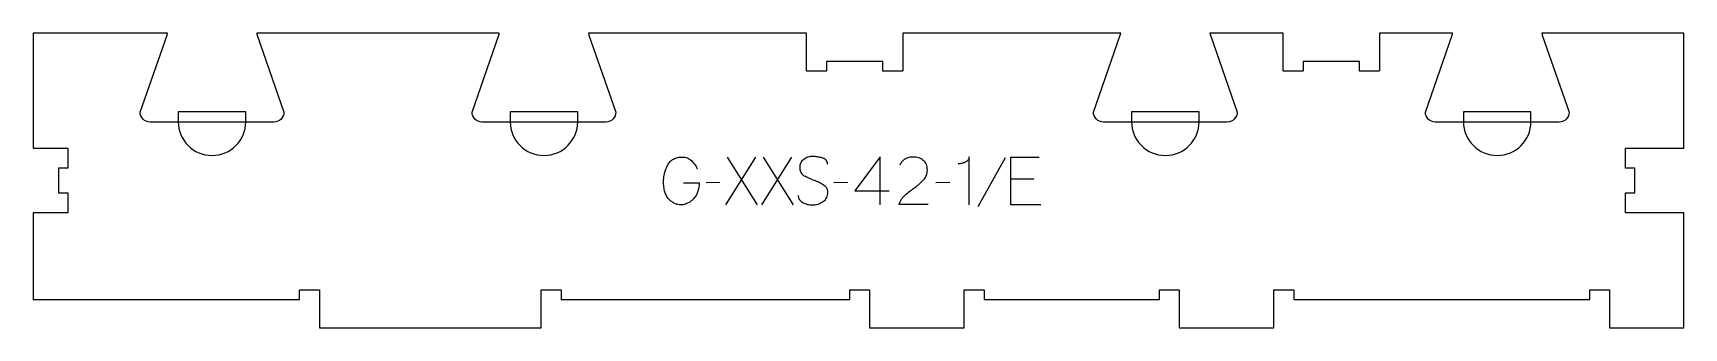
# Model space of a CAD drawing. Extents: x 0 to 1039, y 0 to 186.
import ezdxf

# ---------------------------------------------------------------- set-up
doc = ezdxf.new("R2010")
doc.units = 0
for name, color, linetype in [('1_ANYTOOL_1MMDEEP_LABELS_S', 2, 'CONTINUOUS'), ('4_ANYTOOL_CUTTHROUGH_OUTSI', 5, 'CONTINUOUS'), ('5_ANYTOOL_HALF_MILL_9MM_IN', 3, 'CONTINUOUS')]:
    doc.layers.add(name, color=color, linetype=linetype)

msp = doc.modelspace()

# ---------------------------------------------------------------- linework, layer by layer
at = {"layer": '1_ANYTOOL_1MMDEEP_LABELS_S'}
for p, q in [((454.712151, 107.522767), (435.812151, 77.522767)), ((455.955008, 77.522767), (437.012151, 107.522767)), ((477.426437, 107.522767), (458.526437, 77.522767)), ((478.669294, 77.522767), (459.726437, 107.522767)), ((611.912151, 107.051338), (594.726437, 76.27991)), ((629.997865, 93.594196), (615.340722, 93.594196)), ((432.38358, 91.408481), (423.597865, 91.322767)), ((512.869294, 91.408481), (504.08358, 91.322767)), ((517.155008, 86.17991), (538.926437, 86.17991)), ((577.069294, 91.408481), (568.28358, 91.322767))]:
    msp.add_line(p, q, dxfattribs=at)
for points in [[(409.497865, 91.322767), (419.269294, 91.27991, -0.031732), (419.001183, 88.272508, -0.048764), (418.256794, 85.35491, -0.050291), (417.147081, 83.044402, -0.060119), (415.562151, 81.037053, -0.036578), (413.830131, 79.550636, -0.050793), (411.87108, 78.390624, -0.051881), (409.918063, 77.72288, -0.053919), (407.869294, 77.47991, -0.055881), (405.834146, 77.686854, -0.055271), (403.894294, 78.337053, -0.05403), (401.968318, 79.496246, -0.038531), (400.28358, 80.994196, -0.067281), (398.735866, 83.10521, -0.049165), (397.712151, 85.526338, -0.047412), (397.039224, 88.730257, -0.028075), (396.855008, 92.008481, -0.03109), (397.022535, 94.700061, -0.031496), (397.524651, 97.349553, -0.031425), (398.375524, 99.977797, -0.02824), (399.53358, 102.487053, -0.064555), (401.062383, 104.638578, -0.078906), (403.128222, 106.263838, -0.076878), (405.751824, 107.238388, -0.050594), (408.555008, 107.522767, -0.039946), (410.214569, 107.38997, -0.052714), (411.817508, 106.95491, -0.053511), (413.200705, 106.239575, -0.05153), (414.405008, 105.251338, -0.040443), (416.445232, 102.828197, -0.04035), (418.069294, 100.108481)], [(500.055008, 102.937053, 0.071867), (499.861895, 104.273659, 0.100684), (499.235365, 105.45491, 0.047558), (498.760812, 105.93136, 0.038563), (498.210812, 106.320088, 0.037928), (497.513624, 106.667557, 0.026634), (496.776437, 106.922767, 0.028461), (493.753103, 107.60875, 0.041577), (490.669294, 107.865624, 0.036938), (489.166934, 107.754484, 0.041531), (487.701437, 107.410267, 0.041583), (486.32406, 106.833058, 0.038125), (485.055008, 106.044196, 0.057611), (483.984856, 105.052291, 0.065808), (483.190722, 103.831696, 0.06469), (482.713226, 102.372141, 0.046778), (482.569294, 100.837053, 0.052235), (482.73165, 99.28721, 0.075448), (483.276437, 97.837053, 0.076671), (484.192529, 96.664, 0.061023), (485.397865, 95.77991, 0.021951), (488.426719, 94.252564, 0.018213), (491.569294, 92.972767, -0.02405), (494.670778, 91.667305, -0.02981), (497.612151, 90.037053, -0.068439), (498.753453, 89.071122, -0.079282), (499.562151, 87.819196, -0.076308), (499.987151, 86.240513, -0.047772), (500.012151, 84.594196, -0.046243), (499.718916, 82.913236, -0.06359), (499.069294, 81.34241, -0.064671), (498.09647, 80.058221, -0.057073), (496.840722, 79.044196, -0.067522), (493.872414, 77.681285, -0.070793), (490.647865, 77.17991, -0.064027), (487.50885, 77.542425, -0.070447), (484.58358, 78.722767, -0.054374), (483.425162, 79.5724, -0.074742), (482.526437, 80.683481, -0.075199), (482.00343, 81.98986, -0.057737), (481.840722, 83.394196)], [(563.355008, 77.565624), (545.055008, 77.608481, -0.034491), (545.717786, 79.355813, -0.037732), (546.624651, 80.988838, -0.037744), (547.763945, 82.463474, -0.03482), (549.105008, 83.758481, -0.00859), (552.064233, 86.157064, -0.008791), (555.105008, 88.451338, 0.020588), (557.924297, 90.684781, 0.025206), (560.526437, 93.165624, 0.046908), (561.547032, 94.466866, 0.051091), (562.294294, 95.940624, 0.050722), (562.743027, 97.588799, 0.041139), (562.88358, 99.294196, 0.039396), (562.740935, 101.101781, 0.058519), (562.251437, 102.840624, 0.060358), (561.460879, 104.24774, 0.061397), (560.355008, 105.422767, 0.048006), (558.999051, 106.344727, 0.045901), (557.494294, 106.997767, 0.045216), (555.754233, 107.400327, 0.034258), (553.969294, 107.522767, 0.055622), (551.334723, 107.22878, 0.079896), (548.890722, 106.247767, 0.080617), (546.921335, 104.582067, 0.060287), (545.48358, 102.422767)], [(589.197865, 77.522767), (589.197865, 107.565624, -0.057478), (588.933842, 106.472657, -0.075801), (588.394294, 105.49241, -0.075474), (587.578841, 104.708535, -0.055107), (586.58358, 104.158481, -0.039607), (584.441339, 103.458969, -0.05918), (582.212151, 103.194196)]]:
    msp.add_lwpolyline(points, format="xyb", dxfattribs=at)
for points in [[(533.140722, 77.522767), (533.18358, 107.565624), (517.155008, 86.17991)], [(634.28358, 77.522767), (615.340722, 77.522767), (615.340722, 107.522767), (633.169294, 107.522767)]]:
    msp.add_lwpolyline(points, dxfattribs=at)
at = {"layer": '4_ANYTOOL_CUTTHROUGH_OUTSI'}
msp.add_lwpolyline([(84.562335, 185.499999), (0, 185.499623), (0.000586, 112.999886), (18.750609, 112.999746), (21.750588, 112.999746, -0.414214), (22.000588, 112.749746), (22.000588, 100.749746, -0.414214), (21.750588, 100.499746), (16.000588, 100.499746), (16.000588, 84.999746), (21.750588, 84.999746, -0.414214), (22.000588, 84.749746), (22.000588, 72.749746, -0.414214), (21.750588, 72.499746), (18.750609, 72.499746), (0.000748, 72.499606), (0.001177, 17.99987), (167.814528, 18), (167.814528, 23.75, -0.414214), (168.064528, 24), (180.064528, 24, -0.414214), (180.314528, 23.75), (180.314528, 0), (319.830528, 0), (319.830528, 23.75, -0.414214), (320.080528, 24), (332.080528, 24, -0.414214), (332.330528, 23.75), (332.330528, 18), (514.066856, 18), (514.066856, 23.75, -0.414214), (514.316856, 24), (526.316856, 24, -0.414214), (526.566856, 23.75), (526.566856, 0), (586.066856, 0), (586.066856, 23.75, -0.414214), (586.316856, 24), (598.316856, 24, -0.414214), (598.566856, 23.75), (598.566856, 18), (708.972856, 18), (708.972856, 23.75, -0.414214), (709.222856, 24), (721.222856, 24, -0.414214), (721.472856, 23.75), (721.472856, 0), (780.972856, 0), (780.972856, 23.75, -0.414214), (781.222856, 24), (793.222856, 24, -0.414214), (793.472856, 23.75), (793.472856, 18), (979.794166, 18), (979.794166, 23.75, -0.414214), (980.044166, 24), (992.044166, 24, -0.414214), (992.294166, 23.75), (992.294166, 0), (1039.110153, 0), (1039.1087, 72.499746), (1002.452428, 72.499746, -0.414366), (1002.202428, 72.749876), (1002.208693, 84.749896, -0.414061), (1002.458693, 84.999766), (1008.202428, 84.999766), (1008.202428, 100.499868), (1002.458693, 100.499868, -0.414061), (1002.208693, 100.749737), (1002.202428, 112.749757, -0.414366), (1002.452428, 112.999888), (1039.108693, 112.999888), (1039.108693, 185.5), (949.679294, 185.5, 0.061784), (949.914288, 184.10513), (966.809821, 135.832588, -0.084368), (966.823856, 135.75, -0.414214), (960.573856, 129.5), (882.573856, 129.5, -0.414214), (876.323856, 135.75, -0.084368), (876.337892, 135.832588), (893.237005, 184.116195, 0.0608), (893.468335, 185.5), (847.370856, 185.5), (847.370856, 161.750002, -0.414214), (847.120856, 161.500002), (835.120856, 161.500002, -0.414214), (834.870856, 161.750002), (834.870856, 167.500002), (799.370856, 167.500002), (799.370856, 161.750002, -0.414214), (799.120856, 161.500002), (787.120856, 161.500002, -0.414214), (786.870856, 161.750002), (786.870856, 185.500001), (740.773294, 185.5, 0.061784), (741.008288, 184.10513), (757.903821, 135.832588, -0.084368), (757.917856, 135.75, -0.414214), (751.667856, 129.5), (673.667856, 129.5, -0.414214), (667.417856, 135.75, -0.084368), (667.431892, 135.832588), (684.331005, 184.116195, 0.0608), (684.562335, 185.5), (547.370856, 185.499999), (547.370856, 161.749998, -0.414214), (547.120856, 161.499998), (535.120856, 161.499998, -0.414214), (534.870856, 161.749998), (534.870856, 167.499998), (499.370856, 167.499998), (499.370856, 161.749998, -0.414214), (499.120856, 161.499998), (487.120856, 161.499998, -0.414214), (486.870856, 161.749998), (486.870856, 185.499999), (349.679294, 185.5, 0.061784), (349.914288, 184.10513), (366.809821, 135.832588, -0.084368), (366.823856, 135.75, -0.414214), (360.573856, 129.5), (282.573856, 129.5, -0.414214), (276.323856, 135.75, -0.084368), (276.337892, 135.832588), (293.237005, 184.116195, 0.0608), (293.468335, 185.5), (140.773294, 185.5, 0.061784), (141.008288, 184.10513), (157.903821, 135.832588, -0.084368), (157.917856, 135.75, -0.414214), (151.667856, 129.5), (73.667856, 129.5, -0.414214), (67.417856, 135.75, -0.084368), (67.431892, 135.832588), (84.331005, 184.116195, 0.0608)], format="xyb", close=True, dxfattribs=at)
at = {"layer": '5_ANYTOOL_HALF_MILL_9MM_IN'}
for points in [[(91.417854, 129.75, 1), (133.917854, 129.75), (133.917854, 136), (91.417854, 136)], [(300.323854, 129.75, 1), (342.823854, 129.75), (342.823854, 136), (300.323854, 136)], [(691.417854, 129.75, 1), (733.917854, 129.75), (733.917854, 136), (691.417854, 136)], [(900.323854, 129.75, 1), (942.823854, 129.75), (942.823854, 136), (900.323854, 136)]]:
    msp.add_lwpolyline(points, format="xyb", close=True, dxfattribs=at)

doc.saveas('drawing.dxf')
